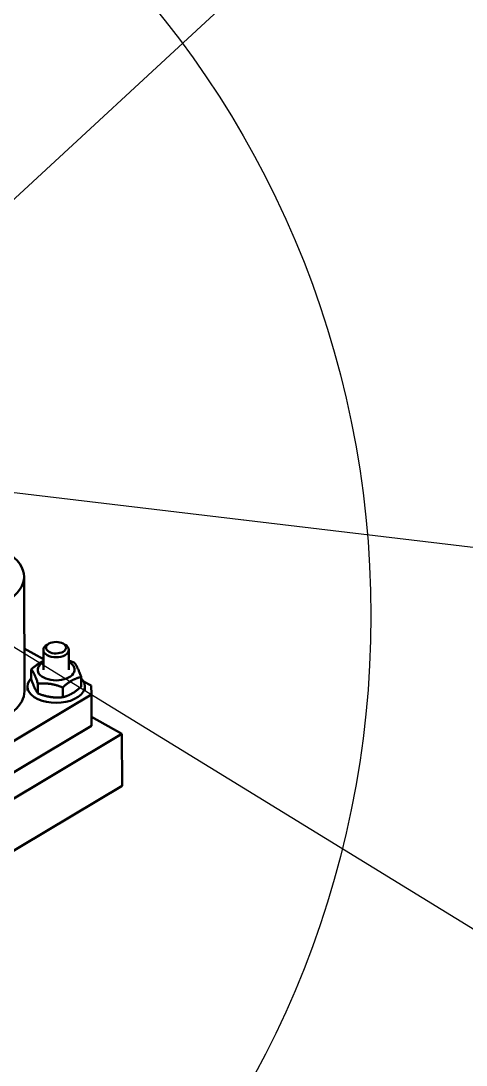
# Model space of a CAD drawing. Header units: millimetres. Extents: x -1901 to 2520, y -3919 to 1782.
# Drawn here: x 2082.7 to 2124.7, y 686.9 to 785.2 of the extents above; entities that cross this region are included whole.
import ezdxf

# ---------------------------------------------------------------- set-up
doc = ezdxf.new("R2010")
doc.units = ezdxf.units.MM
doc.header["$LTSCALE"] = 6
for name, color, linetype, lineweight in [('Detail Boundary (ISO)', 7, 'Continuous', 25), ('Symbol (ISO)', 7, 'Continuous', 25), ('Visible (ISO)', 7, 'Continuous', 50)]:
    doc.layers.add(name, color=color, linetype=linetype, lineweight=lineweight)

# ---------------------------------------------------------------- blocks, each defined once
blk = doc.blocks.new('2dDetail0')
at = {"layer": 'Detail Boundary (ISO)'}
blk.add_circle((337.484, 121.534), 15.131, dxfattribs=at)
blk = doc.blocks.new('Balloon31')
at = {"layer": 'Symbol (ISO)'}
blk.add_line((344.662, 125.904), (356.069, 136.454), dxfattribs=at)
blk = doc.blocks.new('Balloon32')
at = {"layer": 'Symbol (ISO)'}
blk.add_line((345.913, 123.597), (380.927, 119.429), dxfattribs=at)
blk = doc.blocks.new('Balloon33')
at = {"layer": 'Symbol (ISO)'}
blk.add_line((344.953, 122.303), (382.813, 99.078), dxfattribs=at)

msp = doc.modelspace()

# ---------------------------------------------------------------- linework, layer by layer
at = {"layer": 'Visible (ISO)'}
for p, q in [((2083.046, 722.078), (2083.016, 732.872)), ((2083.035, 726.113), (2084.836, 725.112)), ((2085.363, 726.562), (2085.18, 726.455)), ((2086.702, 726.566), (2086.885, 726.46)), ((2084.839, 724.104), (2084.834, 725.968)), ((2087.239, 724.11), (2087.234, 725.975)), ((2083.698, 724.141), (2083.7, 723.217)), ((2088.382, 723.427), (2088.385, 722.504)), ((2083.344, 722.152), (2083.343, 722.53)), ((2084.325, 722.794), (2084.328, 721.87)), ((2086.668, 722.437), (2086.67, 721.513)), ((2088.617, 723.012), (2089.332, 722.615)), ((2088.744, 722.166), (2088.743, 722.544)), ((2089.332, 722.615), (2089.356, 721.777)), ((2089.356, 721.777), (2078.267, 715.165)), ((2089.356, 721.777), (2089.364, 718.833)), ((2089.361, 719.659), (2092.235, 718.063)), ((2089.364, 718.833), (2078.275, 712.221)), ((2092.235, 718.063), (2078.461, 709.85)), ((2092.248, 713.156), (2092.235, 718.063)), ((2078.475, 704.944), (2092.248, 713.156))]:
    msp.add_line(p, q, dxfattribs=at)
for centre, major_axis, start_param, end_param in [((2077.316, 732.857), (5.7, 0.015), 2.360746, 7.064032), ((2086.034, 725.972), (-1.2, -0.003), 5.502339, 10.205624), ((2086.039, 724.107), (-1.74, -0.005), 5.473402, 10.234562), ((2086.043, 722.537), (2.7, 0.007), 2.620237, 6.804541), ((2077.346, 722.063), (5.7, 0.015), 5.109365, 6.283185)]:
    msp.add_ellipse(centre, major_axis=major_axis, ratio=0.57559, start_param=start_param, end_param=end_param, dxfattribs=at)
msp.add_ellipse((2086.033, 726.182), major_axis=(-0.942, -0.003), ratio=0.57559, dxfattribs=at)
for points, weights in [([(2083.698, 724.141), (2084.303, 724.693), (2084.837, 724.934)], [1, 1.10454134278, 1.06779174417]), ([(2084.325, 722.794), (2084.011, 723.753), (2083.698, 724.141)], [1, 1.15470053838, 1]), ([(2087.237, 724.956), (2087.483, 724.881), (2087.755, 724.774)], [1.05074494913, 1.0319858705, 1]), ([(2087.755, 724.774), (2088.068, 724.387), (2088.382, 723.427)], [1, 1.15470053838, 1]), ([(2083.7, 723.217), (2084.015, 722.258), (2084.328, 721.87)], [1, 1.15470053838, 1]), ([(2088.382, 723.427), (2087.524, 723.218), (2086.668, 722.437)], [1, 1.15470053838, 1]), ([(2086.668, 722.437), (2085.496, 722.901), (2084.325, 722.794)], [1, 1.15470053838, 1]), ([(2086.67, 721.513), (2087.528, 721.722), (2088.385, 722.504)], [1, 1.15470053838, 1]), ([(2084.328, 721.87), (2085.5, 721.406), (2086.67, 721.513)], [1, 1.15470053838, 1])]:
    msp.add_rational_spline(points, weights, degree=2, dxfattribs=at)

# ---------------------------------------------------------------- block references
at = {"layer": 'Detail Boundary (ISO)', "xscale": 6, "yscale": 6, "zscale": 6}
msp.add_blockref('2dDetail0', (0, 0), dxfattribs=at)
at = {"layer": 'Symbol (ISO)', "xscale": 6, "yscale": 6, "zscale": 6}
for name in ['Balloon31', 'Balloon32', 'Balloon33']:
    msp.add_blockref(name, (0, 0), dxfattribs=at)

doc.saveas('drawing.dxf')
